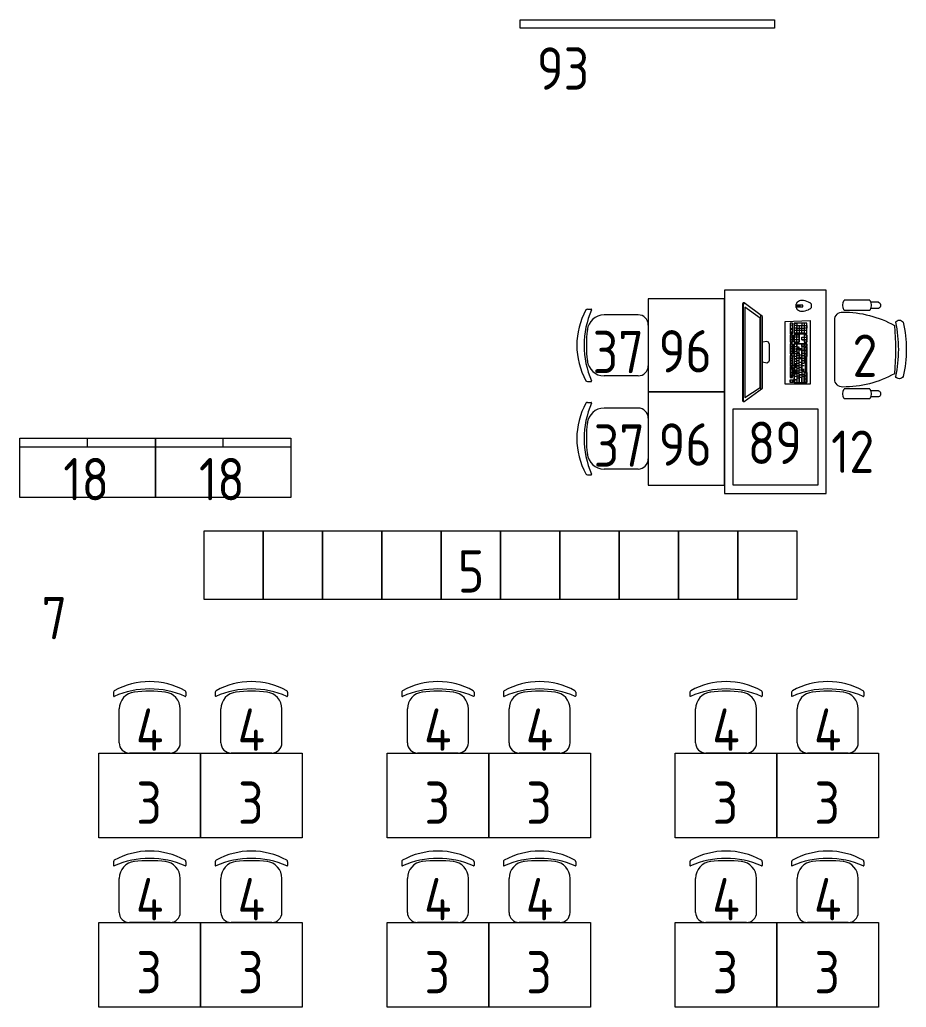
# Model space of a CAD drawing. Header units: millimetres. Extents: x -269164 to 430575, y -569542 to 36130.
# Drawn here: x 232551 to 237780, y -482298 to -476471 of the extents above; entities that cross this region are included whole.
import ezdxf

# ---------------------------------------------------------------- set-up
doc = ezdxf.new("R2010")
doc.units = ezdxf.units.MM
doc.layers.add('ТХ', color=5, linetype='Continuous', lineweight=5)
doc.layers.add('Уточнения', color=210, linetype='Continuous', lineweight=20)
doc.layers.add('ТХ_№ПОЗ', color=7, linetype='Continuous')
doc.styles.add('GOST Common_2', font='GOST_Common.ttf', dxfattribs={"width": 0.9, "height": 250})

# ---------------------------------------------------------------- blocks, each defined once
blk = doc.blocks.new('Стол письменный')
at = {"layer": 'ТХ'}
for points in [[(26808.3, 11740.4), (26808.3, 12940.4), (27408.3, 12940.4), (27408.3, 11740.4)], [(27358.3, 12440.4), (27358.3, 12890.4), (26858.3, 12890.4), (26858.3, 12440.4)]]:
    blk.add_lwpolyline(points, close=True, dxfattribs=at)
blk = doc.blocks.new('Кресло регулируемое')
at = {"linetype": 'Continuous'}
for p, q in [((-280.3, -163), (-280.3, -208.6)), ((-243.6, -163), (-243.6, -208.8)), ((242.1, -163), (242.1, -208.8)), ((278.9, -163), (278.9, -208.6)), ((-292.3, -214.4), (-292.3, -365.6)), ((-232.1, -214.4), (-232.1, -365.6)), ((230.7, -214.4), (230.7, -365.6)), ((290.9, -214.4), (290.9, -365.6)), ((-175.8, -421.8), (174.4, -421.8))]:
    blk.add_line(p, q, dxfattribs=at)
for centre, radius, start, end in [((-144.6, -40.7), 28.1, 124.29147, 235.70827), ((0, -747.5), 747.5, 77.60199, 102.39777), ((0, -794), 747.5, 77.60199, 102.39777), ((144.6, -40.7), 28.1, 304.29007, 55.70964), ((402.7, -373.3), 624.5, 150.90677, 180.12147), ((0, -1825.8), 1761.9, 85.39382, 94.65462), ((-404.1, -373.3), 624.5, 359.87797, 29.10589), ((-261.9, -171.6), 20.2, 24.89545, 155.33537), ((260.5, -171.5), 20.2, 24.89545, 155.33537), ((-262.2, -264.4), 58.4, 58.95098, 121.04877), ((260.8, -264.4), 58.4, 58.95101, 121.04877), ((-262.2, -315.5), 58.4, 238.95097, 301.04877), ((-176.4, -376.4), 45.4, 177.81347, 270.74787), ((175, -376.4), 45.4, 269.25187, 2.18664), ((260.8, -315.5), 58.4, 238.95097, 301.04877)]:
    blk.add_arc(centre, radius, start, end, dxfattribs=at)
blk = doc.blocks.new('Доска магнитно-маркерная')
at = {"layer": 'ТХ'}
blk.add_lwpolyline([(169098.9, 3655.5), (169098.9, 5155.5), (169148.9, 5155.5), (169148.9, 3655.5)], close=True, dxfattribs=at)
blk = doc.blocks.new('Шкаф канцелярский закрытый')
at = {"layer": 'ТХ'}
for p, q in [((168934.5, 4226.4), (168934.5, 3426.4)), ((168934.5, 3826.4), (168984.5, 3826.4))]:
    blk.add_line(p, q, dxfattribs=at)
blk.add_lwpolyline([(168634.5, 3426.4), (168634.5, 4226.4), (168984.5, 4226.4), (168984.5, 3426.4)], close=True, dxfattribs=at)
blk = doc.blocks.new('Моноблок')
at = {"layer": 'ТХ', "linetype": 'Continuous', "ltscale": 100}
for p, q in [((301.4, 286.8), (301.4, 276.2)), ((301.4, 276.2), (301.4, 261.4)), ((40, 64.1), (15.3, 59.2)), ((49.9, 59.2), (40, 64.1)), ((49.9, 59.2), (40, 64.1)), ((54.8, 49.3), (49.9, 59.2)), ((54.8, 49.3), (49.9, 59.2)), ((54.8, 49.3), (54.8, 0)), ((54.8, 49.3), (54.8, 0)), ((54.8, 0), (54.8, -49.3)), ((54.8, 0), (54.8, -49.3)), ((54.8, -49.3), (49.9, -59.2)), ((54.8, -49.3), (49.9, -59.2)), ((40, -64.1), (15.3, -59.2)), ((49.9, -59.2), (40, -64.1)), ((49.9, -59.2), (40, -64.1))]:
    blk.add_line(p, q, dxfattribs=at)
for points in [[(15.3, -202.2), (15.3, 0), (15.3, 197.3), (15.3, 207.1), (15.3, 212.1), (-93.2, 291), (-98.1, 291), (-103, 286), (-103, 0), (-103, -286), (-98.1, -291), (-93.2, -291), (15.3, -212.1)], [(-88.2, 0), (-88.2, -266.3), (0.5, -207.1), (0.5, 0), (0.5, 202.2), (-88.2, 266.3)], [(217.5, 4.9), (202.7, 4.9)], [(217.5, -39.5), (202.7, -39.5)], [(247.1, -88.8), (232.3, -88.8)]]:
    blk.add_lwpolyline(points, close=True, dxfattribs=at)
for points in [[(-98.1, 291), (-98.1, 281.1), (-98.1, 0), (-98.1, -281.1), (-98.1, -291)], [(-93.2, 291), (-98.1, 281.1), (-98.1, 0), (-98.1, -286), (-93.2, -291)], [(5.5, -217), (5.5, 0), (5.5, 217)], [(148.5, -187.4), (148.5, 182.5), (296.4, 187.4)], [(296.4, 187.4), (296.4, -187.4)], [(178.1, 172.6), (178.1, 108.5)], [(192.9, 172.6), (178.1, 172.6)], [(187.9, 162.7), (187.9, 157.8)], [(187.9, 157.8), (187.9, 162.7)], [(187.9, 143), (187.9, 133.2)], [(187.9, 133.2), (187.9, 143)], [(187.9, 113.4), (187.9, 123.3)], [(187.9, 113.4), (187.9, 123.3)], [(192.9, 108.5), (192.9, 172.6)], [(276.7, 172.6), (202.7, 172.6)], [(202.7, 172.6), (217.5, 172.6)], [(202.7, 157.8), (202.7, 172.6)], [(202.7, 172.6), (202.7, 108.5)], [(217.5, 157.8), (202.7, 157.8)], [(202.7, 113.4), (202.7, 152.9)], [(217.5, 143), (202.7, 143)], [(276.7, 128.2), (202.7, 128.2)], [(276.7, 172.6), (217.5, 172.6)], [(217.5, 172.6), (217.5, 128.2)], [(217.5, 172.6), (217.5, 157.8)], [(217.5, 157.8), (261.9, 157.8)], [(217.5, 157.8), (276.7, 157.8)], [(217.5, 143), (217.5, 152.9)], [(217.5, 143), (261.9, 143)], [(217.5, 113.4), (217.5, 138.1)], [(217.5, 123.3), (217.5, 113.4)], [(232.3, 157.8), (232.3, 143)], [(232.3, 143), (232.3, 113.4)], [(247.1, 172.6), (247.1, 157.8)], [(247.1, 128.2), (247.1, 157.8)], [(247.1, 113.4), (247.1, 128.2)], [(261.9, 172.6), (261.9, 143)], [(261.9, 157.8), (276.7, 157.8)], [(276.7, 143), (261.9, 143)], [(261.9, 143), (261.9, 113.4)], [(276.7, 143), (261.9, 143)], [(261.9, 138.1), (261.9, 113.4)], [(276.7, 108.5), (276.7, 172.6)], [(276.7, 157.8), (276.7, 172.6)], [(276.7, 157.8), (276.7, 143)], [(276.7, 113.4), (276.7, 138.1)], [(178.1, 108.5), (192.9, 108.5)], [(178.1, 103.6), (178.1, 59.2)], [(192.9, 103.6), (178.1, 103.6)], [(178.1, 59.2), (192.9, 59.2)], [(183, 103.6), (192.9, 103.6)], [(183, 59.2), (183, 103.6)], [(192.9, 88.8), (183, 88.8)], [(192.9, 74), (183, 74)], [(192.9, 59.2), (183, 59.2)], [(192.9, 103.6), (192.9, 59.2)], [(192.9, 59.2), (192.9, 103.6)], [(217.5, 113.4), (202.7, 113.4)], [(202.7, 108.5), (276.7, 108.5)], [(232.3, 103.6), (202.7, 103.6)], [(202.7, 103.6), (217.5, 103.6)], [(202.7, 88.8), (202.7, 103.6)], [(202.7, 103.6), (202.7, 59.2)], [(217.5, 88.8), (202.7, 88.8)], [(202.7, 74), (202.7, 88.8)], [(232.3, 74), (202.7, 74)], [(202.7, 59.2), (202.7, 69)], [(217.5, 59.2), (202.7, 59.2)], [(202.7, 59.2), (232.3, 59.2)], [(261.9, 113.4), (217.5, 113.4)], [(217.5, 103.6), (232.3, 103.6)], [(217.5, 59.2), (217.5, 103.6)], [(232.3, 88.8), (217.5, 88.8)], [(232.3, 59.2), (217.5, 59.2)], [(232.3, 103.6), (232.3, 59.2)], [(232.3, 59.2), (232.3, 103.6)], [(247.1, 88.8), (261.9, 88.8)], [(247.1, 74), (247.1, 88.8), (261.9, 88.8)], [(247.1, 74), (247.1, 88.8)], [(247.1, 74), (276.7, 74)], [(261.9, 74), (247.1, 74)], [(261.9, 113.4), (276.7, 113.4)], [(261.9, 103.6), (261.9, 88.8)], [(276.7, 103.6), (261.9, 103.6)], [(261.9, 103.6), (261.9, 59.2)], [(261.9, 88.8), (276.7, 88.8)], [(261.9, 59.2), (276.7, 59.2)], [(266.8, 103.6), (276.7, 103.6)], [(276.7, 74), (266.8, 74)], [(276.7, 59.2), (266.8, 59.2)], [(276.7, 103.6), (276.7, 74)], [(276.7, 59.2), (276.7, 103.6)], [(276.7, 69), (276.7, 59.2)], [(183, 49.3), (192.9, 49.3), (178.1, 49.3)], [(178.1, 49.3), (178.1, -9.9)], [(192.9, 19.7), (183, 19.7), (183, 49.3)], [(183, 34.5), (192.9, 34.5)], [(183, -9.9), (183, 19.7)], [(192.9, 4.9), (183, 4.9)], [(192.9, 49.3), (192.9, 19.7)], [(192.9, -9.9), (192.9, 49.3)], [(192.9, 19.7), (192.9, 4.9)], [(192.9, 4.9), (192.9, -9.9)], [(202.7, 49.3), (217.5, 49.3)], [(276.7, 49.3), (202.7, 49.3)], [(202.7, 49.3), (202.7, -177.5)], [(202.7, 19.7), (202.7, 49.3)], [(202.7, 34.5), (217.5, 34.5)], [(202.7, 4.9), (202.7, 19.7)], [(202.7, 19.7), (217.5, 19.7)], [(202.7, -9.9), (202.7, 4.9)], [(217.5, 49.3), (217.5, 34.5)], [(217.5, 29.6), (217.5, 49.3)], [(217.5, 49.3), (247.1, 49.3)], [(217.5, 34.5), (217.5, 19.7)], [(247.1, 19.7), (232.3, 19.7), (232.3, 29.6), (217.5, 29.6)], [(217.5, 0), (217.5, 24.7)], [(217.5, 24.7), (232.3, 24.7)], [(217.5, 19.7), (217.5, -24.7)], [(232.3, 14.8), (217.5, 14.8)], [(217.5, 0), (232.3, 0)], [(232.3, -9.9), (232.3, 24.7)], [(232.3, 14.8), (247.1, 14.8)], [(247.1, 49.3), (247.1, 19.7)], [(247.1, 49.3), (261.9, 49.3)], [(247.1, 34.5), (247.1, 49.3)], [(247.1, 34.5), (247.1, 9.9), (261.9, 9.9)], [(261.9, 34.5), (247.1, 34.5)], [(261.9, 34.5), (247.1, 34.5)], [(247.1, 14.8), (247.1, 4.9)], [(276.7, 9.9), (247.1, 9.9)], [(247.1, -108.5), (247.1, 9.9)], [(247.1, 4.9), (247.1, -103.6)], [(261.9, 9.9), (261.9, 49.3)], [(261.9, 9.9), (261.9, -19.7)], [(266.8, 49.3), (276.7, 49.3)], [(266.8, 34.5), (266.8, 49.3)], [(276.7, 34.5), (266.8, 34.5)], [(266.8, 29.6), (276.7, 29.6)], [(266.8, 9.9), (266.8, 29.6)], [(266.8, 9.9), (276.7, 9.9)], [(266.8, -24.7), (266.8, 9.9)], [(276.7, -177.5), (276.7, 49.3)], [(276.7, 49.3), (276.7, 34.5)], [(276.7, 29.6), (276.7, 9.9)], [(276.7, 9.9), (276.7, -24.7)], [(178.1, -9.9), (192.9, -9.9)], [(192.9, -19.7), (178.1, -19.7)], [(178.1, -19.7), (178.1, -78.9)], [(192.9, -9.9), (183, -9.9)], [(183, -49.3), (183, -19.7)], [(183, -19.7), (192.9, -19.7)], [(183, -34.5), (192.9, -34.5)], [(183, -49.3), (192.9, -49.3), (192.9, -78.9)], [(183, -78.9), (183, -49.3)], [(192.9, -19.7), (192.9, -44.4)], [(192.9, -78.9), (192.9, -19.7)], [(217.5, -9.9), (202.7, -9.9)], [(202.7, -24.7), (202.7, -9.9)], [(217.5, -24.7), (202.7, -24.7)], [(217.5, -54.2), (202.7, -54.2)], [(217.5, -4.9), (232.3, -4.9)], [(217.5, -34.5), (217.5, -4.9)], [(232.3, -19.7), (217.5, -19.7)], [(217.5, -93.7), (217.5, -24.7)], [(217.5, -34.5), (232.3, -34.5)], [(232.3, -34.5), (217.5, -34.5)], [(217.5, -49.3), (217.5, -34.5)], [(217.5, -49.3), (232.3, -49.3)], [(232.3, -4.9), (232.3, -34.5)], [(232.3, -29.6), (232.3, -9.9)], [(232.3, -14.8), (247.1, -14.8)], [(232.3, -133.2), (232.3, -29.6)], [(232.3, -29.6), (247.1, -29.6)], [(247.1, -39.5), (232.3, -39.5)], [(247.1, -4.9), (261.9, -4.9)], [(247.1, -19.7), (261.9, -19.7)], [(247.1, -34.5), (247.1, -19.7)], [(247.1, -34.5), (261.9, -34.5)], [(247.1, -49.3), (261.9, -49.3)], [(261.9, -19.7), (261.9, -64.1)], [(266.8, -9.9), (276.7, -9.9)], [(276.7, -9.9), (266.8, -9.9)], [(276.7, -24.7), (266.8, -24.7)], [(276.7, -29.6), (266.8, -29.6)], [(266.8, -29.6), (266.8, -118.4)], [(276.7, -118.4), (276.7, -29.6)], [(178.1, -78.9), (192.9, -78.9)], [(178.1, -83.8), (178.1, -147.9)], [(192.9, -83.8), (178.1, -83.8)], [(183, -64.1), (192.9, -64.1)], [(192.9, -78.9), (183, -78.9)], [(183, -88.8), (192.9, -88.8)], [(183, -143), (183, -88.8)], [(192.9, -98.6), (183, -98.6)], [(192.9, -147.9), (192.9, -83.8)], [(192.9, -88.8), (192.9, -143)], [(217.5, -69), (202.7, -69)], [(202.7, -74), (217.5, -74)], [(202.7, -98.6), (202.7, -74)], [(217.5, -83.8), (202.7, -83.8)], [(202.7, -88.8), (217.5, -88.8)], [(202.7, -103.6), (217.5, -103.6)], [(202.7, -128.2), (202.7, -103.6)], [(217.5, -113.4), (202.7, -113.4)], [(217.5, -64.1), (232.3, -64.1)], [(217.5, -74), (217.5, -83.8)], [(232.3, -78.9), (217.5, -78.9)], [(217.5, -78.9), (232.3, -78.9)], [(217.5, -88.8), (217.5, -98.6)], [(217.5, -93.7), (232.3, -93.7)], [(217.5, -93.7), (217.5, -177.5)], [(217.5, -108.5), (232.3, -108.5)], [(232.3, -59.2), (247.1, -59.2)], [(232.3, -74), (247.1, -74)], [(232.3, -103.6), (247.1, -103.6)], [(247.1, -64.1), (261.9, -64.1)], [(261.9, -78.9), (247.1, -78.9)], [(247.1, -98.6), (261.9, -98.6)], [(247.1, -103.6), (247.1, -118.4)], [(261.9, -108.5), (247.1, -108.5)], [(247.1, -113.4), (261.9, -113.4)], [(247.1, -113.4), (247.1, -147.9)], [(261.9, -113.4), (261.9, -123.3)], [(178.1, -147.9), (192.9, -147.9)], [(178.1, -162.7), (197.8, -162.7)], [(178.1, -177.5), (178.1, -162.7)], [(183, -118.4), (192.9, -118.4)], [(183, -133.2), (192.9, -133.2)], [(192.9, -143), (183, -143)], [(183, -162.7), (192.9, -162.7)], [(183, -177.5), (183, -162.7)], [(192.9, -162.7), (192.9, -177.5)], [(197.8, -162.7), (197.8, -177.5)], [(202.7, -118.4), (217.5, -118.4)], [(217.5, -128.2), (202.7, -128.2)], [(202.7, -143), (202.7, -133.2)], [(217.5, -143), (202.7, -143)], [(202.7, -177.5), (202.7, -147.9)], [(217.5, -162.7), (202.7, -162.7)], [(202.7, -162.7), (217.5, -162.7)], [(217.5, -123.3), (232.3, -123.3)], [(232.3, -123.3), (217.5, -123.3)], [(217.5, -138.1), (232.3, -138.1)], [(232.3, -152.9), (217.5, -152.9)], [(232.3, -152.9), (217.5, -152.9)], [(217.5, -152.9), (217.5, -177.5), (232.3, -177.5), (247.1, -177.5)], [(247.1, -118.4), (232.3, -118.4)], [(232.3, -147.9), (232.3, -123.3)], [(247.1, -133.2), (232.3, -133.2)], [(232.3, -133.2), (247.1, -133.2)], [(232.3, -138.1), (232.3, -152.9)], [(232.3, -147.9), (232.3, -177.5)], [(247.1, -147.9), (232.3, -147.9)], [(247.1, -147.9), (232.3, -147.9)], [(232.3, -177.5), (232.3, -152.9)], [(247.1, -128.2), (261.9, -128.2)], [(247.1, -138.1), (276.7, -138.1)], [(247.1, -143), (247.1, -177.5)], [(261.9, -143), (247.1, -143)], [(247.1, -177.5), (247.1, -147.9)], [(261.9, -128.2), (261.9, -138.1)], [(261.9, -177.5), (261.9, -143)], [(266.8, -177.5), (266.8, -118.4)], [(266.8, -118.4), (276.7, -118.4)], [(266.8, -118.4), (276.7, -118.4)], [(276.7, -138.1), (266.8, -138.1)], [(276.7, -157.8), (266.8, -157.8)], [(276.7, -118.4), (276.7, -138.1)], [(276.7, -138.1), (276.7, -177.5)], [(296.4, -187.4), (148.5, -187.4)], [(197.8, -177.5), (178.1, -177.5)], [(192.9, -177.5), (183, -177.5)], [(202.7, -177.5), (276.7, -177.5)], [(217.5, -177.5), (202.7, -177.5)], [(247.1, -177.5), (261.9, -177.5)], [(276.7, -177.5), (266.8, -177.5)]]:
    blk.add_lwpolyline(points, dxfattribs=at)
at = {"layer": 'ТХ'}
blk.add_lwpolyline([(211.8, 269.2), (253, 269.2), (253, 279), (211.8, 279)], dxfattribs=at)
blk.add_lwpolyline([(222.4, 276.8), (235.4, 276.8), (235.4, 271.4), (222.4, 271.4)], close=True, dxfattribs=at)
at = {"layer": 'ТХ', "linetype": 'Continuous', "ltscale": 100}
for centre, radius, start, end in [((242.5, 273.8), 30.7, 144.21747, 153.43495), ((226.1, 285.6), 10.5, 135, 144.21747), ((291.2, 220.5), 102.6, 132.04691, 135), ((245.7, 270.8), 34.8, 90, 132.04691), ((245.7, 208), 97.6, 65.27847, 90), ((167.1, 37.1), 285.7, 63.43495, 65.27847), ((289.7, 282.4), 11.5, 54.21747, 63.43495), ((275.1, 262.2), 36.4, 45, 54.21747), ((235, 274.1), 23.8, 160.87577, 180), ((235, 274.1), 23.8, 180, 199.12423), ((257.1, 266.4), 47.1, 153.43495, 160.87577), ((257.1, 281.7), 47.1, 199.12423, 206.56505), ((242.5, 274.4), 30.7, 206.56505, 215.78253), ((226.1, 262.6), 10.5, 215.78253, 225), ((291.2, 327.7), 102.6, 225, 227.95309), ((245.7, 277.3), 34.8, 227.95309, 270), ((245.7, 340.2), 97.6, 270, 294.72153), ((167.1, 511.1), 285.7, 294.72153, 296.56505), ((289.7, 265.7), 11.5, 296.56505, 305.78253), ((275.1, 286), 36.4, 305.78253, 315), ((299.8, 286.8), 1.61, 0, 45), ((299.8, 261.4), 1.61, 315, 0)]:
    blk.add_arc(centre, radius, start, end, dxfattribs=at)
blk = doc.blocks.new('Стол для групп. 5-7')
at = {"layer": 'ТХ'}
blk.add_lwpolyline([(533472.8, 3405.4), (534022.8, 3405.4), (534022.8, 3855.4), (533472.8, 3855.4)], close=True, dxfattribs=at)
blk = doc.blocks.new('Стул ученич штабелир №5-7')
at = {"color": 0, "linetype": 'ByBlock', "lineweight": -2}
for p, q in [((-120.1, 0), (120.1, 0)), ((-120.1, 0), (120.1, 0)), ((-179.9, -60), (-179.9, -260.3)), ((-179.9, -60), (-179.9, -260.3)), ((180.1, -60), (180.1, -260.3)), ((180.1, -60), (180.1, -260.3)), ((-213.4, -359), (-213.4, -337.3)), ((-213.4, -359), (-213.4, -337.3)), ((213.6, -359), (213.6, -337.3)), ((213.6, -359), (213.6, -337.3))]:
    blk.add_line(p, q, dxfattribs=at)
for centre, radius, start, end in [((-119.9, -60), 60, 90, 180), ((-119.9, -60), 60, 90, 180), ((120.1, -60), 60, 0, 90), ((120.1, -60), 60, 0, 90), ((-79.9, -260.3), 100, 180, 264.25844), ((-79.9, -260.3), 100, 180, 264.25844), ((80.1, -260.3), 100, 275.74156, 0), ((80.1, -260.3), 100, 275.74156, 0), ((-210.4, -337.3), 3, 63.89783, 180), ((-210.4, -337.3), 3, 63.89783, 180), ((0.1, 142.3), 520.8, 246.31951, 293.68049), ((0.1, 142.3), 520.8, 246.31951, 293.68049), ((210.6, -337.3), 3, 0, 116.10217), ((210.6, -337.3), 3, 0, 116.10217), ((-203.4, -359), 10, 180, 238.06825), ((-203.4, -359), 10, 180, 238.06825), ((0.1, 9), 430.5, 240.99166, 299.00834), ((0.1, 9), 430.5, 240.99166, 299.00834), ((0.1, 435.5), 800.4, 263.24698, 276.75302), ((0.1, 435.5), 800.4, 263.24698, 276.75302), ((203.6, -359), 10, 301.93175, 0), ((203.6, -359), 10, 301.93175, 0)]:
    blk.add_arc(centre, radius, start, end, dxfattribs=at)
blk = doc.blocks.new('Стол ученич с возможностью объединения №5-7')
blk.add_lwpolyline([(600, 0), (0, 0), (0, 500), (600, 500)], close=True)
blk = doc.blocks.new('A$C41fb3ee7')
for points in [[(0, 0), (350, 0), (350, 400), (0, 400), (0, 0)], [(350, 0), (700, 0), (700, 400), (350, 400), (350, 0)], [(700, 0), (1050, 0), (1050, 400), (700, 400), (700, 0)], [(1050, 0), (1400, 0), (1400, 400), (1050, 400), (1050, 0)], [(1400, 0), (1750, 0), (1750, 400), (1400, 400), (1400, 0)], [(1750, 0), (2100, 0), (2100, 400), (1750, 400), (1750, 0)], [(2100, 0), (2450, 0), (2450, 400), (2100, 400), (2100, 0)], [(2450, 0), (2800, 0), (2800, 400), (2450, 400), (2450, 0)], [(2800, 0), (3150, 0), (3150, 400), (2800, 400), (2800, 0)], [(3150, 0), (3500, 0), (3500, 400), (3150, 400), (3150, 0)]]:
    blk.add_lwpolyline(points)
blk = doc.blocks.new('ТХ1 3 этаж')
at = {"layer": 'ТХ', "rotation": 90}
for name, p in [('Доска магнитно-маркерная', (420638.4, -454622.5)), ('Стол для групп. 5-7', (420093.6, -821142.6)), ('Стол для групп. 5-7', (420093.6, -821692.6)), ('Шкаф канцелярский закрытый', (416757, -456927.6)), ('Шкаф канцелярский закрытый', (417557, -456927.6))]:
    blk.add_blockref(name, p, dxfattribs=at)
at = {"layer": 'ТХ', "xscale": -1, "rotation": 180}
blk.add_blockref('Стол письменный', (389880, -275329.4), dxfattribs=at)
at = {"layer": 'ТХ'}
blk.add_blockref('Моноблок', (416896.9, -287435.9), dxfattribs=at)
at = {"layer": 'ТХ', "lineweight": 0, "xscale": -1, "rotation": 270}
blk.add_blockref('Кресло регулируемое', (417760.1, -287419.1), dxfattribs=at)
at = {"layer": 'ТХ', "lineweight": 0}
for name, p, rotation in [('Стул ученич штабелир №5-7', (416238.3, -287394.8), 270), ('Стул ученич штабелир №5-7', (416238.3, -287944.8), 270), ('A$C41fb3ee7', (417117.3, -288492.2), 180), ('Стул ученич штабелир №5-7', (413297.3, -289800.7), 180), ('Стул ученич штабелир №5-7', (413897.3, -289800.7), 180), ('Стул ученич штабелир №5-7', (414997.3, -289800.7), 180), ('Стул ученич штабелир №5-7', (415597.3, -289800.7), 180), ('Стул ученич штабелир №5-7', (416697.3, -289800.7), 180), ('Стул ученич штабелир №5-7', (417297.3, -289800.7), 180), ('Стол ученич с возможностью объединения №5-7', (413597.3, -289800.7), 180), ('Стол ученич с возможностью объединения №5-7', (414197.3, -289800.7), 180), ('Стол ученич с возможностью объединения №5-7', (415297.3, -289800.7), 180), ('Стол ученич с возможностью объединения №5-7', (415897.3, -289800.7), 180), ('Стол ученич с возможностью объединения №5-7', (416997.3, -289800.7), 180), ('Стол ученич с возможностью объединения №5-7', (417597.3, -289800.7), 180), ('Стул ученич штабелир №5-7', (413297.3, -290800.7), 180), ('Стул ученич штабелир №5-7', (413897.3, -290800.7), 180), ('Стул ученич штабелир №5-7', (414997.3, -290800.7), 180), ('Стул ученич штабелир №5-7', (415597.3, -290800.7), 180), ('Стул ученич штабелир №5-7', (416697.3, -290800.7), 180), ('Стул ученич штабелир №5-7', (417297.3, -290800.7), 180), ('Стол ученич с возможностью объединения №5-7', (413597.3, -290800.7), 180), ('Стол ученич с возможностью объединения №5-7', (414197.3, -290800.7), 180), ('Стол ученич с возможностью объединения №5-7', (415297.3, -290800.7), 180), ('Стол ученич с возможностью объединения №5-7', (415897.3, -290800.7), 180), ('Стол ученич с возможностью объединения №5-7', (416997.3, -290800.7), 180), ('Стол ученич с возможностью объединения №5-7', (417597.3, -290800.7), 180)]:
    blk.add_blockref(name, p, dxfattribs=dict(at, rotation=rotation))
at = {"layer": 'ТХ_№ПОЗ', "char_height": 250, "width": 595, "attachment_point": 5, "line_spacing_factor": 1.139951, "style": 'GOST Common_2'}
for s, insert in [('\\pxt4.23333,8.46667,12.7,16.93333,21.16667,25.4,29.63333,33.86667,38.1,42.33333,46.56667,50.8,55.03333,59.26667,63.5,67.73333,71.96667,76.2,80.43333,84.66667,88.9,93.13333,97.36667,101.6,105.83333,110.06667,114.3,118.53333,122.76667,127,131.23333,135.46667;93', (415735.7, -285761.5)), ('\\pxt4.23333,8.46667,12.7,16.93333,21.16667,25.4,29.63333,33.86667,38.1,42.33333,46.56667,50.8,55.03333,59.26667,63.5,67.73333,71.96667,76.2,80.43333,84.66667,88.9,93.13333,97.36667,101.6,105.83333,110.06667,114.3,118.53333,122.76667,127,131.23333,135.46667;37', (416061, -287434.3)), ('\\pxt4.23333,8.46667,12.7,16.93333,21.16667,25.4,29.63333,33.86667,38.1,42.33333,46.56667,50.8,55.03333,59.26667,63.5,67.73333,71.96667,76.2,80.43333,84.66667,88.9,93.13333,97.36667,101.6,105.83333,110.06667,114.3,118.53333,122.76667,127,131.23333,135.46667;96', (416456.3, -287429.9)), ('\\pxt4.23333,8.46667,12.7,16.93333,21.16667,25.4,29.63333,33.86667,38.1,42.33333,46.56667,50.8,55.03333,59.26667,63.5,67.73333,71.96667,76.2,80.43333,84.66667,88.9,93.13333,97.36667,101.6,105.83333,110.06667,114.3,118.53333,122.76667,127,131.23333,135.46667;2', (417516.3, -287455.8)), ('\\pxt4.23333,8.46667,12.7,16.93333,21.16667,25.4,29.63333,33.86667,38.1,42.33333,46.56667,50.8,55.03333,59.26667,63.5,67.73333,71.96667,76.2,80.43333,84.66667,88.9,93.13333,97.36667,101.6,105.83333,110.06667,114.3,118.53333,122.76667,127,131.23333,135.46667;96', (416456.3, -287979.9)), ('\\pxt4.23333,8.46667,12.7,16.93333,21.16667,25.4,29.63333,33.86667,38.1,42.33333,46.56667,50.8,55.03333,59.26667,63.5,67.73333,71.96667,76.2,80.43333,84.66667,88.9,93.13333,97.36667,101.6,105.83333,110.06667,114.3,118.53333,122.76667,127,131.23333,135.46667;89', (416985.2, -287970.1)), ('\\pxt4.23333,8.46667,12.7,16.93333,21.16667,25.4,29.63333,33.86667,38.1,42.33333,46.56667,50.8,55.03333,59.26667,63.5,67.73333,71.96667,76.2,80.43333,84.66667,88.9,93.13333,97.36667,101.6,105.83333,110.06667,114.3,118.53333,122.76667,127,131.23333,135.46667;37', (416066.9, -287986.3)), ('\\pxt4.23333,8.46667,12.7,16.93333,21.16667,25.4,29.63333,33.86667,38.1,42.33333,46.56667,50.8,55.03333,59.26667,63.5,67.73333,71.96667,76.2,80.43333,84.66667,88.9,93.13333,97.36667,101.6,105.83333,110.06667,114.3,118.53333,122.76667,127,131.23333,135.46667;12', (417444.1, -288022.5)), ('\\pxt4.23333,8.46667,12.7,16.93333,21.16667,25.4,29.63333,33.86667,38.1,42.33333,46.56667,50.8,55.03333,59.26667,63.5,67.73333,71.96667,76.2,80.43333,84.66667,88.9,93.13333,97.36667,101.6,105.83333,110.06667,114.3,118.53333,122.76667,127,131.23333,135.46667;18', (412922.7, -288184.6)), ('\\pxt4.23333,8.46667,12.7,16.93333,21.16667,25.4,29.63333,33.86667,38.1,42.33333,46.56667,50.8,55.03333,59.26667,63.5,67.73333,71.96667,76.2,80.43333,84.66667,88.9,93.13333,97.36667,101.6,105.83333,110.06667,114.3,118.53333,122.76667,127,131.23333,135.46667;18', (413722.7, -288184.6)), ('\\pxt4.23333,8.46667,12.7,16.93333,21.16667,25.4,29.63333,33.86667,38.1,42.33333,46.56667,50.8,55.03333,59.26667,63.5,67.73333,71.96667,76.2,80.43333,84.66667,88.9,93.13333,97.36667,101.6,105.83333,110.06667,114.3,118.53333,122.76667,127,131.23333,135.46667;5', (415192.7, -288728.5)), ('\\pxt4.23333,8.46667,12.7,16.93333,21.16667,25.4,29.63333,33.86667,38.1,42.33333,46.56667,50.8,55.03333,59.26667,63.5,67.73333,71.96667,76.2,80.43333,84.66667,88.9,93.13333,97.36667,101.6,105.83333,110.06667,114.3,118.53333,122.76667,127,131.23333,135.46667;7', (412734.6, -289004)), ('\\pxt4.23333,8.46667,12.7,16.93333,21.16667,25.4,29.63333,33.86667,38.1,42.33333,46.56667,50.8,55.03333,59.26667,63.5,67.73333,71.96667,76.2,80.43333,84.66667,88.9,93.13333,97.36667,101.6,105.83333,110.06667,114.3,118.53333,122.76667,127,131.23333,135.46667;4', (413296.6, -289663)), ('\\pxt4.23333,8.46667,12.7,16.93333,21.16667,25.4,29.63333,33.86667,38.1,42.33333,46.56667,50.8,55.03333,59.26667,63.5,67.73333,71.96667,76.2,80.43333,84.66667,88.9,93.13333,97.36667,101.6,105.83333,110.06667,114.3,118.53333,122.76667,127,131.23333,135.46667;4', (413896.6, -289663)), ('\\pxt4.23333,8.46667,12.7,16.93333,21.16667,25.4,29.63333,33.86667,38.1,42.33333,46.56667,50.8,55.03333,59.26667,63.5,67.73333,71.96667,76.2,80.43333,84.66667,88.9,93.13333,97.36667,101.6,105.83333,110.06667,114.3,118.53333,122.76667,127,131.23333,135.46667;4', (414996.6, -289663)), ('\\pxt4.23333,8.46667,12.7,16.93333,21.16667,25.4,29.63333,33.86667,38.1,42.33333,46.56667,50.8,55.03333,59.26667,63.5,67.73333,71.96667,76.2,80.43333,84.66667,88.9,93.13333,97.36667,101.6,105.83333,110.06667,114.3,118.53333,122.76667,127,131.23333,135.46667;4', (415596.6, -289663)), ('\\pxt4.23333,8.46667,12.7,16.93333,21.16667,25.4,29.63333,33.86667,38.1,42.33333,46.56667,50.8,55.03333,59.26667,63.5,67.73333,71.96667,76.2,80.43333,84.66667,88.9,93.13333,97.36667,101.6,105.83333,110.06667,114.3,118.53333,122.76667,127,131.23333,135.46667;4', (416696.6, -289663)), ('\\pxt4.23333,8.46667,12.7,16.93333,21.16667,25.4,29.63333,33.86667,38.1,42.33333,46.56667,50.8,55.03333,59.26667,63.5,67.73333,71.96667,76.2,80.43333,84.66667,88.9,93.13333,97.36667,101.6,105.83333,110.06667,114.3,118.53333,122.76667,127,131.23333,135.46667;4', (417296.6, -289663)), ('\\pxt4.23333,8.46667,12.7,16.93333,21.16667,25.4,29.63333,33.86667,38.1,42.33333,46.56667,50.8,55.03333,59.26667,63.5,67.73333,71.96667,76.2,80.43333,84.66667,88.9,93.13333,97.36667,101.6,105.83333,110.06667,114.3,118.53333,122.76667,127,131.23333,135.46667;3', (413293.8, -290093.9)), ('\\pxt4.23333,8.46667,12.7,16.93333,21.16667,25.4,29.63333,33.86667,38.1,42.33333,46.56667,50.8,55.03333,59.26667,63.5,67.73333,71.96667,76.2,80.43333,84.66667,88.9,93.13333,97.36667,101.6,105.83333,110.06667,114.3,118.53333,122.76667,127,131.23333,135.46667;3', (413893.8, -290093.9)), ('\\pxt4.23333,8.46667,12.7,16.93333,21.16667,25.4,29.63333,33.86667,38.1,42.33333,46.56667,50.8,55.03333,59.26667,63.5,67.73333,71.96667,76.2,80.43333,84.66667,88.9,93.13333,97.36667,101.6,105.83333,110.06667,114.3,118.53333,122.76667,127,131.23333,135.46667;3', (414993.8, -290093.9)), ('\\pxt4.23333,8.46667,12.7,16.93333,21.16667,25.4,29.63333,33.86667,38.1,42.33333,46.56667,50.8,55.03333,59.26667,63.5,67.73333,71.96667,76.2,80.43333,84.66667,88.9,93.13333,97.36667,101.6,105.83333,110.06667,114.3,118.53333,122.76667,127,131.23333,135.46667;3', (415593.8, -290093.9)), ('\\pxt4.23333,8.46667,12.7,16.93333,21.16667,25.4,29.63333,33.86667,38.1,42.33333,46.56667,50.8,55.03333,59.26667,63.5,67.73333,71.96667,76.2,80.43333,84.66667,88.9,93.13333,97.36667,101.6,105.83333,110.06667,114.3,118.53333,122.76667,127,131.23333,135.46667;3', (416693.8, -290093.9)), ('\\pxt4.23333,8.46667,12.7,16.93333,21.16667,25.4,29.63333,33.86667,38.1,42.33333,46.56667,50.8,55.03333,59.26667,63.5,67.73333,71.96667,76.2,80.43333,84.66667,88.9,93.13333,97.36667,101.6,105.83333,110.06667,114.3,118.53333,122.76667,127,131.23333,135.46667;3', (417293.8, -290093.9)), ('\\pxt4.23333,8.46667,12.7,16.93333,21.16667,25.4,29.63333,33.86667,38.1,42.33333,46.56667,50.8,55.03333,59.26667,63.5,67.73333,71.96667,76.2,80.43333,84.66667,88.9,93.13333,97.36667,101.6,105.83333,110.06667,114.3,118.53333,122.76667,127,131.23333,135.46667;4', (413296.6, -290663)), ('\\pxt4.23333,8.46667,12.7,16.93333,21.16667,25.4,29.63333,33.86667,38.1,42.33333,46.56667,50.8,55.03333,59.26667,63.5,67.73333,71.96667,76.2,80.43333,84.66667,88.9,93.13333,97.36667,101.6,105.83333,110.06667,114.3,118.53333,122.76667,127,131.23333,135.46667;4', (413896.6, -290663)), ('\\pxt4.23333,8.46667,12.7,16.93333,21.16667,25.4,29.63333,33.86667,38.1,42.33333,46.56667,50.8,55.03333,59.26667,63.5,67.73333,71.96667,76.2,80.43333,84.66667,88.9,93.13333,97.36667,101.6,105.83333,110.06667,114.3,118.53333,122.76667,127,131.23333,135.46667;4', (414996.6, -290663)), ('\\pxt4.23333,8.46667,12.7,16.93333,21.16667,25.4,29.63333,33.86667,38.1,42.33333,46.56667,50.8,55.03333,59.26667,63.5,67.73333,71.96667,76.2,80.43333,84.66667,88.9,93.13333,97.36667,101.6,105.83333,110.06667,114.3,118.53333,122.76667,127,131.23333,135.46667;4', (415596.6, -290663)), ('\\pxt4.23333,8.46667,12.7,16.93333,21.16667,25.4,29.63333,33.86667,38.1,42.33333,46.56667,50.8,55.03333,59.26667,63.5,67.73333,71.96667,76.2,80.43333,84.66667,88.9,93.13333,97.36667,101.6,105.83333,110.06667,114.3,118.53333,122.76667,127,131.23333,135.46667;4', (416696.6, -290663)), ('\\pxt4.23333,8.46667,12.7,16.93333,21.16667,25.4,29.63333,33.86667,38.1,42.33333,46.56667,50.8,55.03333,59.26667,63.5,67.73333,71.96667,76.2,80.43333,84.66667,88.9,93.13333,97.36667,101.6,105.83333,110.06667,114.3,118.53333,122.76667,127,131.23333,135.46667;4', (417296.6, -290663)), ('\\pxt4.23333,8.46667,12.7,16.93333,21.16667,25.4,29.63333,33.86667,38.1,42.33333,46.56667,50.8,55.03333,59.26667,63.5,67.73333,71.96667,76.2,80.43333,84.66667,88.9,93.13333,97.36667,101.6,105.83333,110.06667,114.3,118.53333,122.76667,127,131.23333,135.46667;3', (413293.8, -291093.9)), ('\\pxt4.23333,8.46667,12.7,16.93333,21.16667,25.4,29.63333,33.86667,38.1,42.33333,46.56667,50.8,55.03333,59.26667,63.5,67.73333,71.96667,76.2,80.43333,84.66667,88.9,93.13333,97.36667,101.6,105.83333,110.06667,114.3,118.53333,122.76667,127,131.23333,135.46667;3', (413893.8, -291093.9)), ('\\pxt4.23333,8.46667,12.7,16.93333,21.16667,25.4,29.63333,33.86667,38.1,42.33333,46.56667,50.8,55.03333,59.26667,63.5,67.73333,71.96667,76.2,80.43333,84.66667,88.9,93.13333,97.36667,101.6,105.83333,110.06667,114.3,118.53333,122.76667,127,131.23333,135.46667;3', (414993.8, -291093.9)), ('\\pxt4.23333,8.46667,12.7,16.93333,21.16667,25.4,29.63333,33.86667,38.1,42.33333,46.56667,50.8,55.03333,59.26667,63.5,67.73333,71.96667,76.2,80.43333,84.66667,88.9,93.13333,97.36667,101.6,105.83333,110.06667,114.3,118.53333,122.76667,127,131.23333,135.46667;3', (415593.8, -291093.9)), ('\\pxt4.23333,8.46667,12.7,16.93333,21.16667,25.4,29.63333,33.86667,38.1,42.33333,46.56667,50.8,55.03333,59.26667,63.5,67.73333,71.96667,76.2,80.43333,84.66667,88.9,93.13333,97.36667,101.6,105.83333,110.06667,114.3,118.53333,122.76667,127,131.23333,135.46667;3', (416693.8, -291093.9)), ('\\pxt4.23333,8.46667,12.7,16.93333,21.16667,25.4,29.63333,33.86667,38.1,42.33333,46.56667,50.8,55.03333,59.26667,63.5,67.73333,71.96667,76.2,80.43333,84.66667,88.9,93.13333,97.36667,101.6,105.83333,110.06667,114.3,118.53333,122.76667,127,131.23333,135.46667;3', (417293.8, -291093.9))]:
    blk.add_mtext(s, dxfattribs=dict(at, insert=insert))

msp = doc.modelspace()

# ---------------------------------------------------------------- block references
at = {"layer": 'Уточнения', "lineweight": 50}
msp.add_blockref('ТХ1 3 этаж', (-179979.78, -190997.11), dxfattribs=at)

doc.saveas('drawing.dxf')
